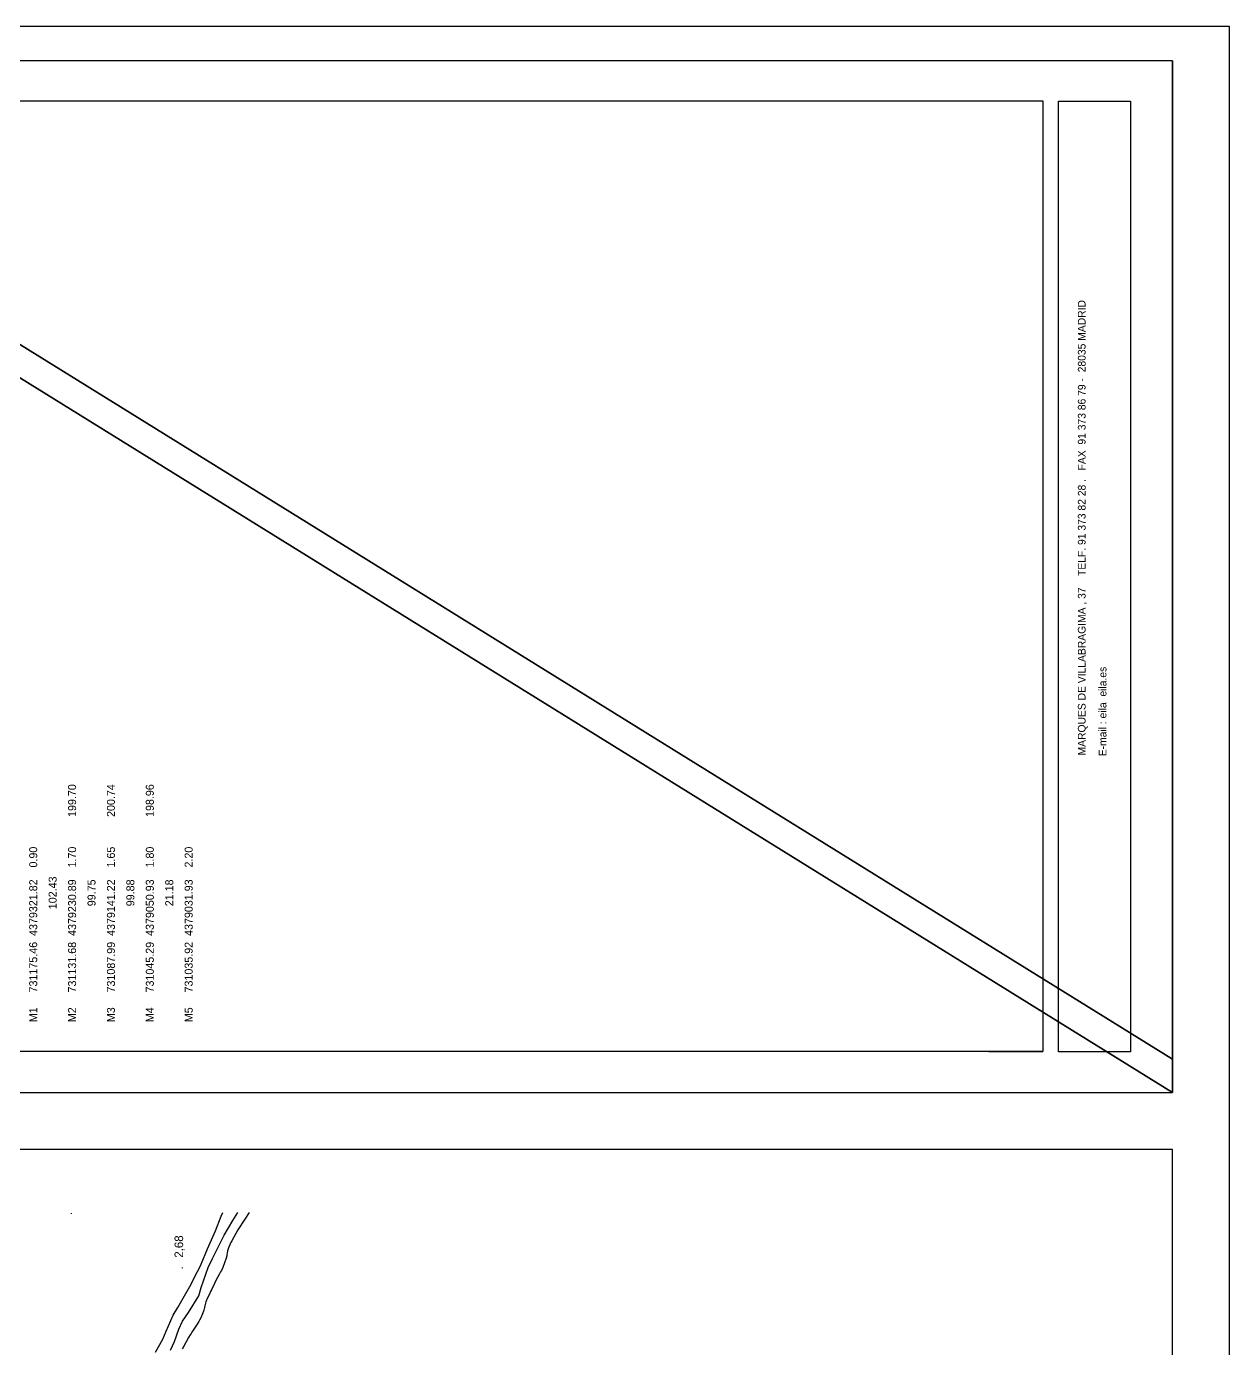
# Model space of a CAD drawing. Extents: x 730854 to 731444, y 4378581 to 4379608.
# Drawn here: x 731233.5 to 731444, y 4379376.2 to 4379607.5 of the extents above; entities that cross this region are included whole.
import ezdxf
from ezdxf.enums import TextEntityAlignment as Align

# ---------------------------------------------------------------- set-up
doc = ezdxf.new("R2010")
doc.units = 0
doc.layers.get('0').update_dxf_attribs({"linetype": 'CONTINUOUS'})
for name, color, linetype in [('24', 7, 'CONTINUOUS'), ('44', 7, 'CONTINUOUS'), ('48', 7, 'CONTINUOUS')]:
    doc.layers.add(name, color=color, linetype=linetype)

msp = doc.modelspace()

# ---------------------------------------------------------------- linework, layer by layer
at = {"color": 0, "linetype": 'CONTINUOUS'}
for p, q in [((731434, 4379601.5), (731434, 4379421)), ((731401.9, 4379428.19), (731411.32, 4379428.19))]:
    msp.add_line(p, q, dxfattribs=at)
for points in [[(731411.32, 4379428.19), (731208.53, 4379428.19), (731208.53, 4379594.5), (731411.32, 4379594.5)], [(731414.08, 4379428.12), (731414.08, 4379594.41), (731426.66, 4379594.41), (731426.66, 4379428.12)]]:
    msp.add_lwpolyline(points, close=True, dxfattribs=at)
at = {"layer": '24', "color": 0, "linetype": 'CONTINUOUS'}
msp.add_lwpolyline([(731272.48, 4379400), (731271.7, 4379398.82), (731270.5, 4379396.94), (731269.77, 4379395.69), (731269.42, 4379395.04), (731269.28, 4379394.76), (731269.23, 4379394.67), (731269.2, 4379394.63), (731269.19, 4379394.6), (731269.16, 4379394.54), (731269.07, 4379394.31), (731268.87, 4379393.82), (731268.67, 4379393.27), (731268.59, 4379392.89), (731268.58, 4379392.66), (731268.57, 4379392.44), (731268.46, 4379392.01), (731268.17, 4379391.19), (731267.85, 4379390.37), (731267.63, 4379389.87), (731267.46, 4379389.59), (731267.26, 4379389.26), (731266.97, 4379388.73), (731266.59, 4379387.96), (731266.23, 4379387.19), (731266.01, 4379386.75), (731265.87, 4379386.46), (731265.72, 4379386.19), (731265.5, 4379385.73), (731265.19, 4379385.05), (731264.9, 4379384.36), (731264.76, 4379383.92), (731264.71, 4379383.64), (731264.66, 4379383.36), (731264.53, 4379382.92), (731264.28, 4379382.25), (731264, 4379381.58), (731263.8, 4379381.17), (731263.66, 4379380.94), (731263.54, 4379380.76), (731263.34, 4379380.44), (731263, 4379379.94), (731262.67, 4379379.42), (731262.44, 4379379.07), (731262.3, 4379378.83), (731262.14, 4379378.57), (731261.87, 4379378.12), (731261.44, 4379377.37), (731261.01, 4379376.63), (731260.75, 4379376.17)], dxfattribs=at)
at = {"layer": '44', "color": 0, "linetype": 'CONTINUOUS'}
for points in [[(731256.09, 4379375.56), (731257.38, 4379377.85), (731257.93, 4379379.21), (731259.18, 4379382.03), (731259.97, 4379383.36), (731262.08, 4379387.07), (731263.44, 4379389.65), (731263.72, 4379390.19), (731264.07, 4379390.96), (731265.18, 4379393.64), (731266.57, 4379396.77), (731267.58, 4379399.34), (731267.87, 4379400)], [(731258.71, 4379375.9), (731259.4, 4379377.41), (731260.13, 4379379.61), (731260.8, 4379380.98), (731261.83, 4379382.52), (731263.63, 4379385.4), (731264.08, 4379386.85), (731265.27, 4379390.39), (731266.02, 4379391.96), (731268.11, 4379396.03), (731269.58, 4379398.57), (731270.47, 4379400)]]:
    msp.add_lwpolyline(points, dxfattribs=at)

# ---------------------------------------------------------------- texts
at = {"color": 0, "linetype": 'CONTINUOUS'}
for s, p in [('MARQUES DE VILLABRAGIMA , 37    TELF. 91 373 82 28 .   FAX  91 373 86 79 -  28035 MADRID', (731418.81, 4379479.96)), ('E-mail : eila  eila.es', (731422.46, 4379479.82))]:
    msp.add_text(s, height=1.35, rotation=90, dxfattribs=at).set_placement(p)
for s, p in [('M2     731131.68  4379230.89    1.70          199.70', (731240.78, 4379433.29)), ('M3     731087.99  4379141.22    1.65          200.74', (731247.58, 4379433.29)), ('M4     731045.29  4379050.93    1.80          198.96', (731254.38, 4379433.29)), ('M1     731175.46  4379321.82    0.90', (731233.98, 4379433.29)), ('M5     731035.92  4379031.93    2.20', (731261.18, 4379433.29)), ('                                      102.43', (731237.38, 4379433.29)), ('                                       99.75', (731244.18, 4379433.29)), ('                                       99.88', (731250.98, 4379433.29)), ('                                       21.18', (731257.78, 4379433.29))]:
    msp.add_text(s, height=1.4, rotation=90, dxfattribs=at).set_placement(p, align=Align.TOP_LEFT)
at = {"layer": '48', "color": 0, "linetype": 'CONTINUOUS'}
for s, p in [('.', (731241.48, 4379399.53)), (' 2,68', (731260.91, 4379391.53)), ('.', (731260.91, 4379390.03))]:
    msp.add_text(s, height=1.5, rotation=90, dxfattribs=at).set_placement(p)

# ---------------------------------------------------------------- meshes
at = {"color": 0, "linetype": 'CONTINUOUS'}
mesh = msp.add_polyface(dxfattribs=at)
corners = [(730854.5, 4378581), (730854.5, 4378581), (730854.5, 4378771.96), (731162.5, 4378581), (730854.5, 4378946.49), (731444, 4378581), (730854.5, 4379607.5), (731444, 4379242.01), (731444, 4379607.5)]
mesh.append_faces([[corners[k] for k in face] for face in [(0, 1, 3, 2), (2, 3, 5, 4), (4, 5, 7, 6), (6, 7, 8, 8)]], dxfattribs={"vtx0": -1, "vtx2": -1, "color": 0})
mesh = msp.add_polyface(dxfattribs=at)
corners = [(731152.26, 4379421), (731172.5, 4379421), (731152.26, 4379433.55), (731434, 4379421), (731152.26, 4379595.68), (731434, 4379421), (731152.26, 4379601.5), (731434, 4379426.82), (731434, 4379601.5)]
mesh.append_faces([[corners[k] for k in face] for face in [(0, 0, 1, 2), (2, 1, 3, 4), (4, 5, 7, 6), (6, 7, 8, 8)]], dxfattribs={"vtx0": -1, "vtx2": -1, "color": 0})
mesh = msp.add_polyface(dxfattribs=at)
corners = [(730864.5, 4378591), (730864.5, 4378591), (730864.5, 4378775.76), (731162.5, 4378591), (730864.5, 4378944.09), (731434, 4378591), (730864.5, 4379411), (731434, 4379057.91), (731162.5, 4379411), (731434, 4379242.67), (731434, 4379411)]
mesh.append_faces([[corners[k] for k in face] for face in [(0, 1, 3, 2), (2, 3, 5, 4), (4, 5, 7, 6), (6, 7, 9, 8), (8, 9, 10, 10)]], dxfattribs={"vtx0": -1, "vtx2": -1, "color": 0})

doc.saveas('drawing.dxf')
